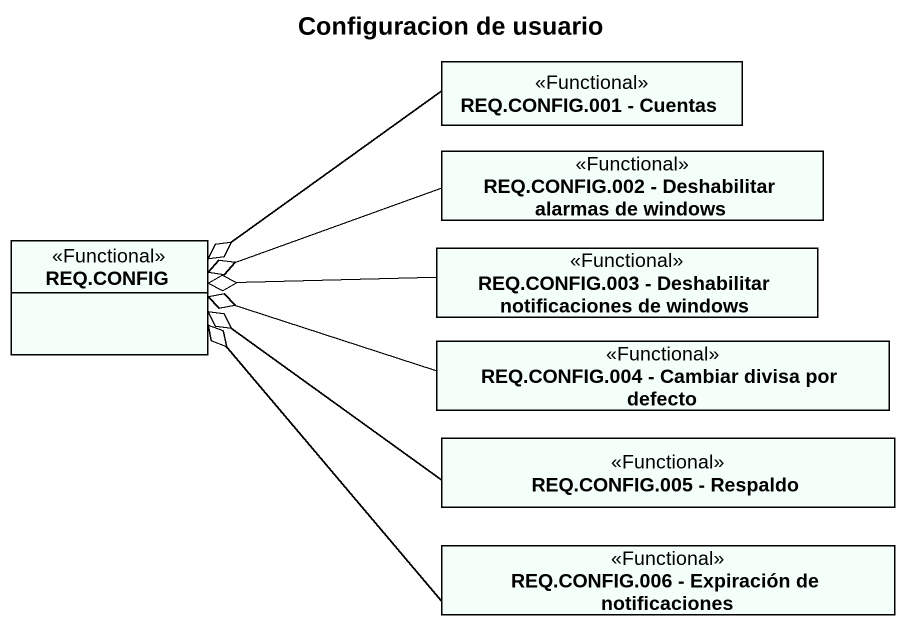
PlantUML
@startuml
title Configuracion de usuario
hide circle
hide empty members
class "REQ.CONFIG.001 - Cuentas" as REQ_CONFIG_001_Cuentas <<Functional>> #F5FFFA
class "REQ.CONFIG.002 - Deshabilitar alarmas de windows" as REQ_CONFIG_002_Deshabilitar <<Functional>> #F5FFFA
class "REQ.CONFIG" as REQ_CONFIG <<Functional>> #F5FFFA
class "REQ.CONFIG.003 - Deshabilitar notificaciones de windows" as REQ_CONFIG_003_Deshabilitar <<Functional>> #F5FFFA
class "REQ.CONFIG.004 - Cambiar divisa por defecto" as REQ_CONFIG_004_Cambiar <<Functional>> #F5FFFA
class "REQ.CONFIG.005 - Respaldo" as REQ_CONFIG_005_Respaldo <<Functional>> #F5FFFA
class "REQ.CONFIG.006 - Expiración de notificaciones" as REQ_CONFIG_006_Expiración <<Functional>> #F5FFFA
REQ_CONFIG_001_Cuentas -left-o REQ_CONFIG
REQ_CONFIG_002_Deshabilitar -left-o REQ_CONFIG
REQ_CONFIG_003_Deshabilitar -left-o REQ_CONFIG
REQ_CONFIG_004_Cambiar -left-o REQ_CONFIG
REQ_CONFIG_005_Respaldo -left-o REQ_CONFIG
REQ_CONFIG_006_Expiración -left-o REQ_CONFIG
@enduml
